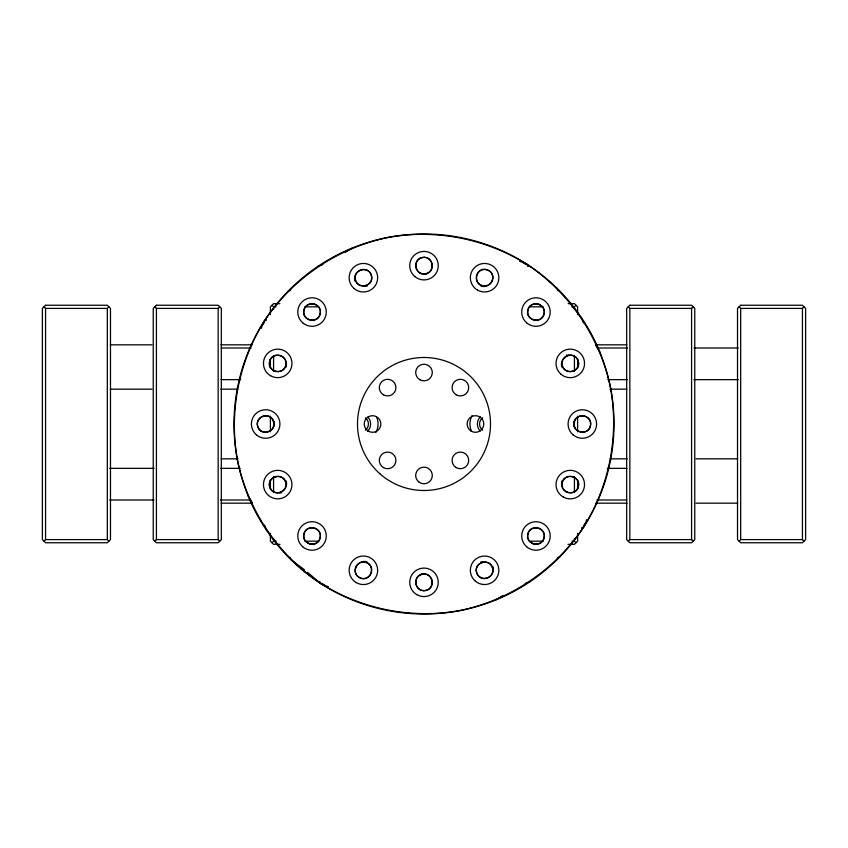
<?xml version="1.0" encoding="UTF-8"?>
<svg xmlns="http://www.w3.org/2000/svg" width="848" height="848" viewBox="0 0 848 848"><rect width="100%" height="100%" fill="white"/><g stroke="black" fill="none" stroke-linecap="round" stroke-linejoin="round"><path stroke-width="1.27" d="M355.121 281.494C351.305 270.459 368.965 264.194 371.551 276.056C374.127 286.486 356.944 289.921 355.259 279.363M492.741 568.637C490.769 557.051 472.06 562.712 476.915 573.471C481.24 583.763 496.303 576.502 492.879 566.506M574.181 422.41C571.7 432.809 588.894 436.211 590.505 425.59C592.985 415.191 575.792 411.789 574.181 422.41L573.63 421.626L574.647 420.841M285.84 365.159C288.532 354.771 271.402 351.104 269.59 361.651C266.887 372.039 284.027 375.706 285.84 365.159L286.242 366.993M562.16 482.841C559.468 493.229 576.598 496.896 578.41 486.349C581.113 475.961 563.973 472.294 562.16 482.841L561.758 481.007M285.861 482.936C283.889 471.361 265.18 477.021 270.035 487.78C274.434 498.009 289.03 490.886 286.242 481.007M561.758 366.993C559.086 355.874 575.262 349.768 578.431 361.746C581.018 372.177 563.825 375.611 562.139 365.064M263.611 323.841L264.163 321.254C292.581 278.483 337.409 247.976 387.695 237.493C435.512 228.748 485.491 238.542 526.746 264.163C569.517 292.581 600.024 337.409 610.507 387.695C619.252 435.512 609.458 485.491 583.837 526.746C555.419 569.517 510.591 600.024 460.305 610.507C412.488 619.252 362.509 609.458 321.254 583.837C278.483 555.419 247.976 510.591 237.493 460.305C228.748 412.488 238.542 362.509 264.163 321.254L266.23 319.664M584.389 524.159L583.837 526.746L581.77 528.336M261.12 328.547L264.163 321.254L266.399 319.919M586.88 519.453L583.837 526.746L581.601 528.081M273.84 422.505L274.37 421.626L273.406 420.979C269.929 410.814 253.616 417.248 257.919 427.021C261.396 437.186 277.699 430.752 273.406 420.979M574.16 425.495L573.63 426.374L574.594 427.021M427.021 273.406L426.374 274.37L425.495 273.84C415.054 276.204 411.884 258.969 422.505 257.485C432.946 255.121 436.116 272.356 425.495 273.84M420.979 574.594L421.626 573.63L422.505 574.16C432.946 571.796 436.116 589.031 425.495 590.515C415.054 592.879 411.884 575.644 422.505 574.16M108.904 541.172L107.314 539.593L107.314 308.407L108.904 306.828M219.738 541.172L218.159 539.593L218.159 308.407L219.738 306.828M43.979 541.172L45.569 539.593L45.569 308.407L43.979 306.828M154.824 541.172L156.403 539.593L156.403 308.407L154.824 306.828M271.996 542.752L273.575 541.172L273.575 538.597M574.425 309.403L574.425 306.828L576.004 305.248M693.176 541.172L691.597 539.593L691.597 308.407L693.176 306.828M804.021 541.172L802.431 539.593L802.431 308.407L804.021 306.828M628.262 541.172L629.841 539.593L629.841 308.407L628.262 306.828M739.096 541.172L740.686 539.593L740.686 308.407L739.096 306.828M345.295 252.312L351.814 248.241M496.186 599.759L502.705 595.688M288.256 291.055L290.663 289.984M557.337 558.016L559.744 556.945M317.989 266.314L322.876 264.618M525.124 583.382L530.011 581.686M481.007 286.242C492.031 288.861 498.264 272.908 486.349 269.59C475.961 266.887 472.294 284.027 482.841 285.84M365.159 562.16C376.671 564.259 370.894 582.799 360.22 577.965C349.97 573.545 357.146 559.002 366.993 561.758M279.893 303.658L273.575 303.658L270.406 306.828L270.406 314.64M310.23 303.658L314.025 303.658M533.975 303.658L537.77 303.658M568.107 303.658L574.425 303.658L577.594 306.828L577.594 314.64M271.996 305.248L273.575 306.828L276.088 306.828M304.92 306.828L318.7 306.828M529.3 306.828L543.08 306.828M571.912 306.828L574.425 306.828M45.569 308.407L107.314 308.407M156.403 308.407L218.159 308.407M629.841 308.407L691.597 308.407M740.686 308.407L802.431 308.407M110.346 344.829L151.951 344.829M220.851 344.829L252.386 344.829M595.603 344.829L626.799 344.829M221.169 347.998L251.114 347.998M598.72 347.998L627.541 347.998M693.94 347.998L738.195 347.998M221.169 379.66L240.694 379.66M607.836 379.66L627.541 379.66M693.94 379.66L738.195 379.66M110.346 389.168L151.951 389.168M220.851 389.168L237.747 389.168M609.903 389.168L626.799 389.168M221.201 458.832L238.097 458.832M610.253 458.832L627.149 458.832M696.049 458.832L737.654 458.832M109.805 468.34L154.06 468.34M220.459 468.34L240.164 468.34M607.306 468.34L626.831 468.34M109.805 500.002L154.06 500.002M220.459 500.002L249.28 500.002M596.886 500.002L626.831 500.002M221.201 503.171L252.397 503.171M595.614 503.171L627.149 503.171M696.049 503.171L737.654 503.171M45.569 539.593L107.314 539.593M156.403 539.593L218.159 539.593M629.841 539.593L691.597 539.593M740.686 539.593L802.431 539.593M273.575 541.172L276.088 541.172M304.92 541.172L318.7 541.172M529.3 541.172L543.08 541.172M571.912 541.172L574.425 541.172L576.004 542.752M280.031 544.342L273.575 544.342L270.406 541.172L270.406 533.36M309.573 544.342L314.714 544.342M533.286 544.342L538.427 544.342M567.969 544.342L574.425 544.342L577.594 541.172L577.594 533.36M566.506 355.121L568.637 355.259M279.363 492.741L281.494 492.879M365.064 285.861L366.993 286.242M481.007 561.758L482.936 562.139M524.159 263.611L526.746 264.163L528.336 266.23M323.841 584.389L321.254 583.837L307.411 572.283M519.453 261.12L526.746 264.163L528.081 266.399M328.547 586.88L321.254 583.837L319.844 581.664M304.453 569.803L291.055 559.744L289.984 557.337M595.688 345.295L599.759 351.814M248.241 496.186L252.312 502.705M556.945 288.256L558.016 290.663M581.686 317.989L583.382 322.876M264.618 525.124L266.314 530.011M577.594 358.905L577.594 368.021M577.594 416.188L577.594 431.812M577.594 479.979L577.594 489.095M574.425 355.757L574.425 371.212M574.425 421.424L574.425 426.576M574.425 476.788L574.425 492.243M574.425 538.597L574.425 541.172M273.575 306.828L273.575 309.403M273.575 355.757L273.575 371.212M273.575 421.424L273.575 426.576M273.575 476.788L273.575 492.243M270.406 358.905L270.406 368.021M270.406 416.188L270.406 431.812M270.406 479.979L270.406 489.095M482.554 430.148A7.78 7.78 0 0 1 482.554 417.852M365.446 417.852A7.78 7.78 0 0 1 365.446 430.148M367.788 417.025A9.975 9.975 0 0 1 367.64 431.123M480.212 430.975A9.975 9.975 0 0 1 480.36 416.877M471.223 430.614A17.416 17.416 0 0 1 472.092 415.573M376.777 417.386A17.416 17.416 0 0 1 375.908 432.427M303.913 310.273C301.188 320.65 318.339 324.318 320.162 313.802C322.887 303.425 305.736 299.747 303.913 310.273M303.913 534.198C301.188 544.575 318.339 548.253 320.162 537.727C322.887 527.35 305.736 523.682 303.913 534.198M527.838 310.273C525.113 320.65 542.264 324.318 544.087 313.802C546.812 303.425 529.661 299.747 527.838 310.273M527.838 534.198C525.113 544.575 542.264 548.253 544.087 537.727C546.812 527.35 529.661 523.682 527.838 534.198M45.569 305.248L42.4 308.407L42.4 539.593L45.569 542.752L107.314 542.752L110.484 539.593L110.484 308.407L107.314 305.248L45.569 305.248M156.403 305.248L153.234 308.407L153.234 539.593L156.403 542.752L218.159 542.752L221.328 539.593L221.328 308.407L218.159 305.248L156.403 305.248M629.841 305.248L626.672 308.407L626.672 539.593L629.841 542.752L691.597 542.752L694.766 539.593L694.766 308.407L691.597 305.248L629.841 305.248M740.686 305.248L737.516 308.407L737.516 539.593L740.686 542.752L802.431 542.752L805.6 539.593L805.6 308.407L802.431 305.248L740.686 305.248M300.987 568.807A190.005 190.005 0 0 0 610.92 458.132A190.005 190.005 0 0 0 360.103 245.061A190.005 190.005 0 0 0 300.987 568.807M577.552 430.795A8.31 8.31 0 0 0 590.621 424.742A8.31 8.31 0 0 0 578.845 416.453A8.31 8.31 0 0 0 577.552 430.795M565.542 370.226A8.31 8.31 0 0 0 578.569 364.11A8.31 8.31 0 0 0 566.75 355.884A8.31 8.31 0 0 0 565.542 370.226M531.728 319.187A8.31 8.31 0 0 0 544.278 312.128A8.31 8.31 0 0 0 531.887 304.792A8.31 8.31 0 0 0 531.728 319.187M480.328 284.843A8.31 8.31 0 0 0 492.911 277.847A8.31 8.31 0 0 0 480.551 270.448A8.31 8.31 0 0 0 480.328 284.843M419.845 272.855A8.31 8.31 0 0 0 432.31 265.657A8.31 8.31 0 0 0 419.845 258.46A8.31 8.31 0 0 0 419.845 272.855M358.662 284.536A8.31 8.31 0 0 0 371.689 278.42A8.31 8.31 0 0 0 359.87 270.183A8.31 8.31 0 0 0 358.662 284.536M307.803 319.187A8.31 8.31 0 0 0 320.353 312.128A8.31 8.31 0 0 0 307.951 304.792A8.31 8.31 0 0 0 307.803 319.187M273.448 370.534A8.31 8.31 0 0 0 286.02 363.538A8.31 8.31 0 0 0 273.671 356.139A8.31 8.31 0 0 0 273.448 370.534M260.877 430.795A8.31 8.31 0 0 0 273.936 424.742A8.31 8.31 0 0 0 262.17 416.453A8.31 8.31 0 0 0 260.877 430.795M272.961 491.416A8.31 8.31 0 0 0 285.999 485.3A8.31 8.31 0 0 0 274.18 477.074A8.31 8.31 0 0 0 272.961 491.416M307.877 543.165A8.31 8.31 0 0 0 320.353 535.968A8.31 8.31 0 0 0 307.877 528.76A8.31 8.31 0 0 0 307.877 543.165M359.139 577.424A8.31 8.31 0 0 0 371.721 570.418A8.31 8.31 0 0 0 359.361 563.019A8.31 8.31 0 0 0 359.139 577.424M419.845 589.54A8.31 8.31 0 0 0 432.31 582.343A8.31 8.31 0 0 0 419.845 575.145A8.31 8.31 0 0 0 419.845 589.54M479.841 577.106A8.31 8.31 0 0 0 492.879 570.99A8.31 8.31 0 0 0 481.06 562.765A8.31 8.31 0 0 0 479.841 577.106M531.802 543.165A8.31 8.31 0 0 0 544.278 535.968A8.31 8.31 0 0 0 531.802 528.76A8.31 8.31 0 0 0 531.802 543.165M566.019 491.723A8.31 8.31 0 0 0 578.601 484.727A8.31 8.31 0 0 0 566.241 477.329A8.31 8.31 0 0 0 566.019 491.723M380.36 474.18A66.504 66.504 0 0 0 489.275 436.709A66.504 66.504 0 0 0 402.365 361.11A66.504 66.504 0 0 0 380.36 474.18M561.079 374.286A14.246 14.246 0 0 0 584.314 365.933A14.246 14.246 0 0 0 565.468 349.991A14.246 14.246 0 0 0 561.079 374.286M526.597 322.781A14.246 14.246 0 0 0 549.949 314.778A14.246 14.246 0 0 0 531.346 298.56A14.246 14.246 0 0 0 526.597 322.781M477.435 290.037A14.246 14.246 0 0 0 498.847 277.752A14.246 14.246 0 0 0 477.509 265.35A14.246 14.246 0 0 0 477.435 290.037M414.778 276.522A14.246 14.246 0 0 0 438.024 268.222A14.246 14.246 0 0 0 419.209 252.238A14.246 14.246 0 0 0 414.778 276.522M354.199 288.596A14.246 14.246 0 0 0 377.434 280.243A14.246 14.246 0 0 0 358.587 264.3A14.246 14.246 0 0 0 354.199 288.596M302.672 322.781A14.246 14.246 0 0 0 326.024 314.778A14.246 14.246 0 0 0 307.421 298.56A14.246 14.246 0 0 0 302.672 322.781M270.554 375.728A14.246 14.246 0 0 0 291.966 363.453A14.246 14.246 0 0 0 270.629 351.04A14.246 14.246 0 0 0 270.554 375.728M256.435 434.865A14.246 14.246 0 0 0 279.681 426.555A14.246 14.246 0 0 0 260.866 410.58A14.246 14.246 0 0 0 256.435 434.865M268.509 495.476A14.246 14.246 0 0 0 291.733 487.123A14.246 14.246 0 0 0 272.897 471.181A14.246 14.246 0 0 0 268.509 495.476M302.672 546.706A14.246 14.246 0 0 0 326.024 538.703A14.246 14.246 0 0 0 307.421 522.485A14.246 14.246 0 0 0 302.672 546.706M356.245 582.608A14.246 14.246 0 0 0 377.657 570.333A14.246 14.246 0 0 0 356.319 557.92A14.246 14.246 0 0 0 356.245 582.608M416.877 594.681A14.246 14.246 0 0 0 438.246 582.343A14.246 14.246 0 0 0 416.877 569.994A14.246 14.246 0 0 0 416.877 594.681M475.389 581.166A14.246 14.246 0 0 0 498.613 572.824A14.246 14.246 0 0 0 479.777 556.882A14.246 14.246 0 0 0 475.389 581.166M526.597 546.706A14.246 14.246 0 0 0 549.949 538.703A14.246 14.246 0 0 0 531.346 522.485A14.246 14.246 0 0 0 526.597 546.706M563.125 496.917A14.246 14.246 0 0 0 584.537 484.632A14.246 14.246 0 0 0 563.199 472.23A14.246 14.246 0 0 0 563.125 496.917M573.11 434.865A14.246 14.246 0 0 0 596.356 426.555A14.246 14.246 0 0 0 577.552 410.58A14.246 14.246 0 0 0 573.11 434.865M419.845 379.734A8.31 8.31 0 0 0 432.31 372.537A8.31 8.31 0 0 0 419.845 365.34A8.31 8.31 0 0 0 419.845 379.734M383.455 394.808A8.31 8.31 0 0 0 395.921 387.61A8.31 8.31 0 0 0 383.455 380.413A8.31 8.31 0 0 0 383.455 394.808M367.756 430.795A8.31 8.31 0 0 0 380.816 424.742A8.31 8.31 0 0 0 369.05 416.453A8.31 8.31 0 0 0 367.756 430.795M383.455 467.587A8.31 8.31 0 0 0 395.921 460.39A8.31 8.31 0 0 0 383.455 453.192A8.31 8.31 0 0 0 383.455 467.587M419.209 482.258A8.31 8.31 0 0 0 432.279 476.205A8.31 8.31 0 0 0 420.502 467.916A8.31 8.31 0 0 0 419.209 482.258M456.235 467.587A8.31 8.31 0 0 0 468.7 460.39A8.31 8.31 0 0 0 456.235 453.192A8.31 8.31 0 0 0 456.235 467.587M470.672 430.795A8.31 8.31 0 0 0 483.742 424.742A8.31 8.31 0 0 0 471.965 416.453A8.31 8.31 0 0 0 470.672 430.795M456.235 394.808A8.31 8.31 0 0 0 468.7 387.61A8.31 8.31 0 0 0 456.235 380.413A8.31 8.31 0 0 0 456.235 394.808"/></g></svg>
